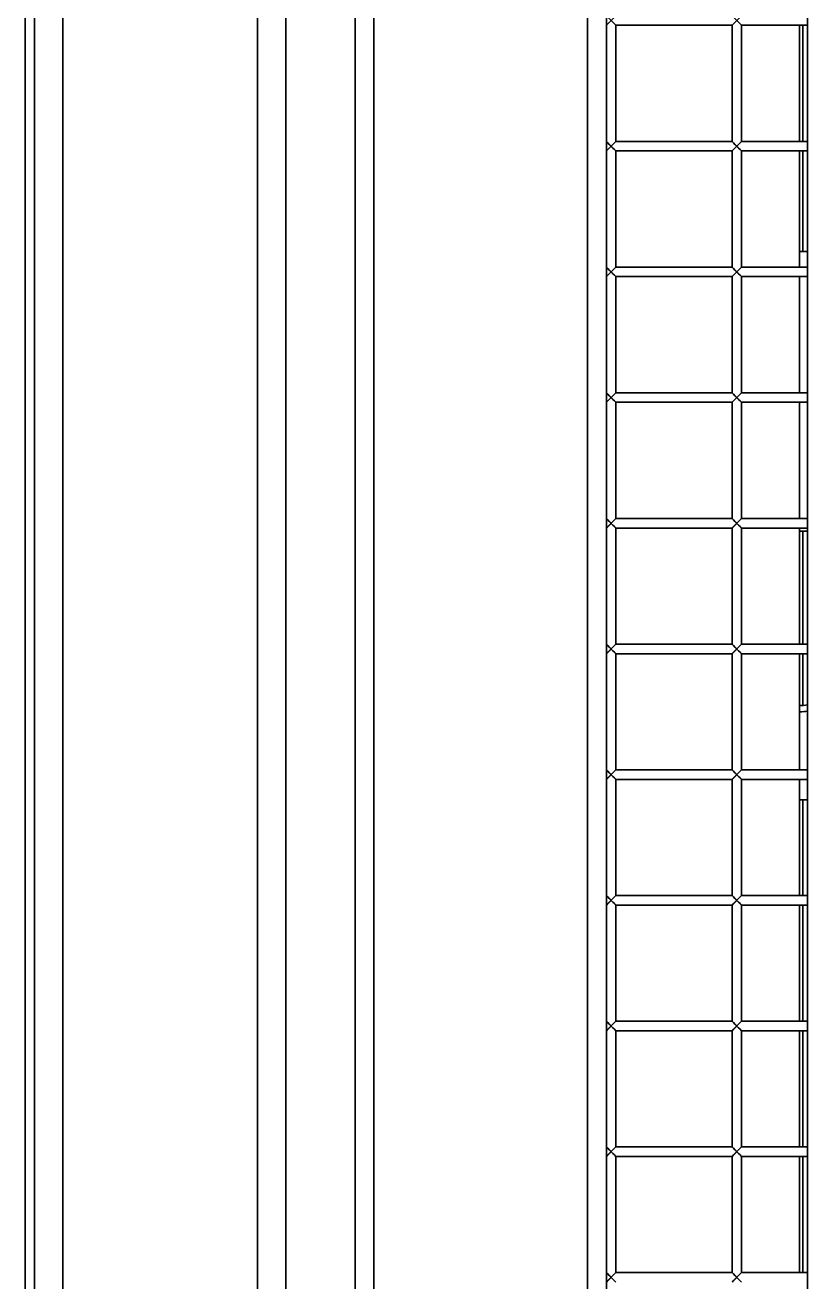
# Model space of a CAD drawing. Header units: millimetres. Extents: x 32496 to 166256, y 3504 to 23939.
# Drawn here: x 46746.1 to 46995.3, y 15769.9 to 16169.9 of the extents above; entities that cross this region are included whole.
import ezdxf

# ---------------------------------------------------------------- set-up
doc = ezdxf.new("R2010")
doc.units = ezdxf.units.MM
doc.layers.get('0').update_dxf_attribs({"lineweight": 35})

msp = doc.modelspace()

# ---------------------------------------------------------------- linework, layer by layer
at = {"linetype": 'Continuous'}
for p, q in [((46746.14, 17722.349), (46746.14, 15203.349)), ((46749.14, 17722.349), (46749.14, 15203.349)), ((46758.14, 17722.349), (46758.14, 15203.349)), ((46820.14, 17722.349), (46820.14, 15203.349)), ((46829.14, 17642.349), (46829.14, 15283.349)), ((46851.14, 17622.849), (46851.14, 15302.849)), ((46857.14, 15302.849), (46857.14, 17622.849)), ((46925.14, 17622.849), (46925.14, 15302.849)), ((46995.14, 16511.849), (46995.14, 15442.849)), ((46931.14, 15459.849), (46931.14, 16362.849)), ((46931.14, 16172.849), (46934.14, 16169.849)), ((46931.14, 16169.849), (46934.14, 16172.849)), ((46971.14, 16172.849), (46974.14, 16169.849)), ((46971.14, 16169.849), (46974.14, 16172.849)), ((46934.14, 16169.849), (46971.14, 16169.849)), ((46934.14, 16169.849), (46934.14, 16132.849)), ((46971.14, 16169.849), (46971.14, 16132.849)), ((46974.14, 16169.849), (46995.14, 16169.849)), ((46974.14, 16169.849), (46974.14, 16132.849)), ((46992.64, 16132.849), (46992.64, 16169.849)), ((46993.64, 16169.849), (46993.64, 16132.849)), ((46931.14, 16132.849), (46934.14, 16129.849)), ((46931.14, 16129.849), (46934.14, 16132.849)), ((46934.14, 16132.849), (46971.14, 16132.849)), ((46971.14, 16132.849), (46974.14, 16129.849)), ((46971.14, 16129.849), (46974.14, 16132.849)), ((46974.14, 16132.849), (46995.14, 16132.849)), ((46934.14, 16129.849), (46971.14, 16129.849)), ((46934.14, 16129.849), (46934.14, 16092.849)), ((46971.14, 16129.849), (46971.14, 16092.849)), ((46974.14, 16129.849), (46995.14, 16129.849)), ((46974.14, 16129.849), (46974.14, 16092.849)), ((46992.64, 16092.849), (46992.64, 16129.849)), ((46993.64, 16129.849), (46993.64, 16097.849)), ((46992.64, 16097.849), (46995.14, 16097.849)), ((46931.14, 16092.849), (46934.14, 16089.849)), ((46931.14, 16089.849), (46934.14, 16092.849)), ((46934.14, 16092.849), (46971.14, 16092.849)), ((46971.14, 16092.849), (46974.14, 16089.849)), ((46971.14, 16089.849), (46974.14, 16092.849)), ((46974.14, 16092.849), (46995.14, 16092.849)), ((46934.14, 16089.849), (46971.14, 16089.849)), ((46934.14, 16089.849), (46934.14, 16052.849)), ((46971.14, 16089.849), (46971.14, 16052.849)), ((46974.14, 16089.849), (46995.14, 16089.849)), ((46974.14, 16089.849), (46974.14, 16052.849)), ((46992.64, 16052.849), (46992.64, 16089.849)), ((46931.14, 16052.849), (46934.14, 16049.849)), ((46931.14, 16049.849), (46934.14, 16052.849)), ((46934.14, 16052.849), (46971.14, 16052.849)), ((46971.14, 16052.849), (46974.14, 16049.849)), ((46971.14, 16049.849), (46974.14, 16052.849)), ((46974.14, 16052.849), (46995.14, 16052.849)), ((46934.14, 16049.849), (46971.14, 16049.849)), ((46934.14, 16049.849), (46934.14, 16012.849)), ((46971.14, 16049.849), (46971.14, 16012.849)), ((46974.14, 16049.849), (46995.14, 16049.849)), ((46974.14, 16049.849), (46974.14, 16012.849)), ((46992.64, 16012.849), (46992.64, 16049.849)), ((46931.14, 16012.849), (46934.14, 16009.849)), ((46931.14, 16009.849), (46934.14, 16012.849)), ((46934.14, 16012.849), (46971.14, 16012.849)), ((46971.14, 16012.849), (46974.14, 16009.849)), ((46971.14, 16009.849), (46974.14, 16012.849)), ((46974.14, 16012.849), (46995.14, 16012.849)), ((46934.14, 16009.849), (46971.14, 16009.849)), ((46934.14, 16009.849), (46934.14, 15972.849)), ((46971.14, 16009.849), (46971.14, 15972.849)), ((46974.14, 16009.849), (46995.14, 16009.849)), ((46974.14, 16009.849), (46974.14, 15972.849)), ((46992.64, 15972.849), (46992.64, 16009.849)), ((46992.64, 16008.849), (46995.14, 16008.849)), ((46993.64, 16008.849), (46993.64, 15972.849)), ((46931.14, 15972.849), (46934.14, 15969.849)), ((46931.14, 15969.849), (46934.14, 15972.849)), ((46934.14, 15972.849), (46971.14, 15972.849)), ((46971.14, 15972.849), (46974.14, 15969.849)), ((46971.14, 15969.849), (46974.14, 15972.849)), ((46974.14, 15972.849), (46995.14, 15972.849)), ((46934.14, 15969.849), (46971.14, 15969.849)), ((46934.14, 15969.849), (46934.14, 15932.849)), ((46971.14, 15969.849), (46971.14, 15932.849)), ((46974.14, 15969.849), (46995.14, 15969.849)), ((46974.14, 15969.849), (46974.14, 15932.849)), ((46992.64, 15932.849), (46992.64, 15969.849)), ((46993.64, 15969.849), (46993.64, 15953.349)), ((46931.14, 15932.849), (46934.14, 15929.849)), ((46931.14, 15929.849), (46934.14, 15932.849)), ((46934.14, 15932.849), (46971.14, 15932.849)), ((46971.14, 15932.849), (46974.14, 15929.849)), ((46971.14, 15929.849), (46974.14, 15932.849)), ((46974.14, 15932.849), (46995.14, 15932.849)), ((46934.14, 15929.849), (46971.14, 15929.849)), ((46934.14, 15929.849), (46934.14, 15892.849)), ((46971.14, 15929.849), (46971.14, 15892.849)), ((46974.14, 15929.849), (46995.14, 15929.849)), ((46974.14, 15929.849), (46974.14, 15892.849)), ((46992.64, 15892.849), (46992.64, 15929.849)), ((46992.64, 15923.349), (46995.14, 15923.349)), ((46993.64, 15923.349), (46993.64, 15892.849)), ((46931.14, 15892.849), (46934.14, 15889.849)), ((46931.14, 15889.849), (46934.14, 15892.849)), ((46934.14, 15892.849), (46971.14, 15892.849)), ((46971.14, 15892.849), (46974.14, 15889.849)), ((46971.14, 15889.849), (46974.14, 15892.849)), ((46974.14, 15892.849), (46995.14, 15892.849)), ((46934.14, 15889.849), (46971.14, 15889.849)), ((46934.14, 15889.849), (46934.14, 15852.849)), ((46971.14, 15889.849), (46971.14, 15852.849)), ((46974.14, 15889.849), (46995.14, 15889.849)), ((46974.14, 15889.849), (46974.14, 15852.849)), ((46992.64, 15852.849), (46992.64, 15889.849)), ((46993.64, 15889.849), (46993.64, 15852.849)), ((46931.14, 15852.849), (46934.14, 15849.849)), ((46931.14, 15849.849), (46934.14, 15852.849)), ((46934.14, 15852.849), (46971.14, 15852.849)), ((46971.14, 15852.849), (46974.14, 15849.849)), ((46971.14, 15849.849), (46974.14, 15852.849)), ((46974.14, 15852.849), (46995.14, 15852.849)), ((46934.14, 15849.849), (46971.14, 15849.849)), ((46934.14, 15849.849), (46934.14, 15812.849)), ((46971.14, 15849.849), (46971.14, 15812.849)), ((46974.14, 15849.849), (46995.14, 15849.849)), ((46974.14, 15849.849), (46974.14, 15812.849)), ((46992.64, 15812.849), (46992.64, 15849.849)), ((46993.64, 15849.849), (46993.64, 15812.849)), ((46931.14, 15812.849), (46934.14, 15809.849)), ((46931.14, 15809.849), (46934.14, 15812.849)), ((46934.14, 15812.849), (46971.14, 15812.849)), ((46971.14, 15812.849), (46974.14, 15809.849)), ((46971.14, 15809.849), (46974.14, 15812.849)), ((46974.14, 15812.849), (46995.14, 15812.849)), ((46934.14, 15809.849), (46971.14, 15809.849)), ((46934.14, 15809.849), (46934.14, 15772.849)), ((46971.14, 15809.849), (46971.14, 15772.849)), ((46974.14, 15809.849), (46995.14, 15809.849)), ((46974.14, 15809.849), (46974.14, 15772.849)), ((46992.64, 15772.849), (46992.64, 15809.849)), ((46993.64, 15809.849), (46993.64, 15772.849)), ((46931.14, 15772.849), (46934.14, 15769.849)), ((46931.14, 15769.849), (46934.14, 15772.849)), ((46934.14, 15772.849), (46971.14, 15772.849)), ((46971.14, 15772.849), (46974.14, 15769.849)), ((46971.14, 15769.849), (46974.14, 15772.849)), ((46974.14, 15772.849), (46995.14, 15772.849))]:
    msp.add_line(p, q, dxfattribs=at)
for points in [[(46931.14, 16132.849), (46931.57, 16132.418), (46932.06, 16131.929), (46933.229, 16130.759)], [(46932.64, 16131.349), (46933.227, 16131.936), (46933.702, 16132.411), (46934.025, 16132.734)], [(46971.14, 16132.849), (46971.57, 16132.418), (46972.06, 16131.929), (46973.229, 16130.759)], [(46972.64, 16131.349), (46973.227, 16131.936), (46973.702, 16132.411), (46974.025, 16132.734)], [(46932.64, 16131.349), (46932.049, 16130.758), (46931.579, 16130.288), (46931.254, 16129.963)], [(46934.024, 16129.965), (46933.701, 16130.287), (46933.229, 16130.759)], [(46972.64, 16131.349), (46972.049, 16130.758), (46971.579, 16130.288), (46971.254, 16129.963)], [(46974.024, 16129.965), (46973.701, 16130.287), (46973.229, 16130.759)], [(46931.14, 16092.849), (46931.57, 16092.418), (46932.06, 16091.929), (46933.229, 16090.759)], [(46932.64, 16091.349), (46933.227, 16091.936), (46933.702, 16092.411), (46934.025, 16092.734)], [(46971.14, 16092.849), (46971.57, 16092.418), (46972.06, 16091.929), (46973.229, 16090.759)], [(46972.64, 16091.349), (46973.227, 16091.936), (46973.702, 16092.411), (46974.025, 16092.734)], [(46932.64, 16091.349), (46932.049, 16090.758), (46931.579, 16090.288), (46931.254, 16089.963)], [(46934.024, 16089.965), (46933.701, 16090.287), (46933.229, 16090.759)], [(46972.64, 16091.349), (46972.049, 16090.758), (46971.579, 16090.288), (46971.254, 16089.963)], [(46974.024, 16089.965), (46973.701, 16090.287), (46973.229, 16090.759)], [(46931.14, 16052.849), (46931.57, 16052.418), (46932.06, 16051.929), (46933.229, 16050.759)], [(46932.64, 16051.349), (46933.227, 16051.936), (46933.702, 16052.411), (46934.025, 16052.734)], [(46971.14, 16052.849), (46971.57, 16052.418), (46972.06, 16051.929), (46973.229, 16050.759)], [(46972.64, 16051.349), (46973.227, 16051.936), (46973.702, 16052.411), (46974.025, 16052.734)], [(46932.64, 16051.349), (46932.049, 16050.758), (46931.579, 16050.288), (46931.254, 16049.963)], [(46934.024, 16049.965), (46933.701, 16050.287), (46933.229, 16050.759)], [(46972.64, 16051.349), (46972.049, 16050.758), (46971.579, 16050.288), (46971.254, 16049.963)], [(46974.024, 16049.965), (46973.701, 16050.287), (46973.229, 16050.759)], [(46931.14, 16012.849), (46931.57, 16012.418), (46932.06, 16011.929), (46933.229, 16010.759)], [(46932.64, 16011.349), (46933.227, 16011.936), (46933.702, 16012.411), (46934.025, 16012.734)], [(46971.14, 16012.849), (46971.57, 16012.418), (46972.06, 16011.929), (46973.229, 16010.759)], [(46972.64, 16011.349), (46973.227, 16011.936), (46973.702, 16012.411), (46974.025, 16012.734)], [(46932.64, 16011.349), (46932.049, 16010.758), (46931.579, 16010.288), (46931.254, 16009.963)], [(46934.024, 16009.965), (46933.701, 16010.287), (46933.229, 16010.759)], [(46972.64, 16011.349), (46972.049, 16010.758), (46971.579, 16010.288), (46971.254, 16009.963)], [(46974.024, 16009.965), (46973.701, 16010.287), (46973.229, 16010.759)], [(46931.14, 15972.849), (46931.57, 15972.418), (46932.06, 15971.929), (46933.229, 15970.759)], [(46932.64, 15971.349), (46933.227, 15971.936), (46933.702, 15972.411), (46934.025, 15972.734)], [(46971.14, 15972.849), (46971.57, 15972.418), (46972.06, 15971.929), (46973.229, 15970.759)], [(46972.64, 15971.349), (46973.227, 15971.936), (46973.702, 15972.411), (46974.025, 15972.734)], [(46932.64, 15971.349), (46932.049, 15970.758), (46931.579, 15970.288), (46931.254, 15969.963)], [(46934.024, 15969.965), (46933.701, 15970.287), (46933.229, 15970.759)], [(46972.64, 15971.349), (46972.049, 15970.758), (46971.579, 15970.288), (46971.254, 15969.963)], [(46974.024, 15969.965), (46973.701, 15970.287), (46973.229, 15970.759)], [(46931.14, 15932.849), (46931.57, 15932.418), (46932.06, 15931.929), (46933.229, 15930.759)], [(46932.64, 15931.349), (46933.227, 15931.936), (46933.702, 15932.411), (46934.025, 15932.734)], [(46971.14, 15932.849), (46971.57, 15932.418), (46972.06, 15931.929), (46973.229, 15930.759)], [(46972.64, 15931.349), (46973.227, 15931.936), (46973.702, 15932.411), (46974.025, 15932.734)], [(46932.64, 15931.349), (46932.049, 15930.758), (46931.579, 15930.288), (46931.254, 15929.963)], [(46934.024, 15929.965), (46933.701, 15930.287), (46933.229, 15930.759)], [(46972.64, 15931.349), (46972.049, 15930.758), (46971.579, 15930.288), (46971.254, 15929.963)], [(46974.024, 15929.965), (46973.701, 15930.287), (46973.229, 15930.759)], [(46931.14, 15892.849), (46931.57, 15892.418), (46932.06, 15891.929), (46933.229, 15890.759)], [(46932.64, 15891.349), (46933.227, 15891.936), (46933.702, 15892.411), (46934.025, 15892.734)], [(46971.14, 15892.849), (46971.57, 15892.418), (46972.06, 15891.929), (46973.229, 15890.759)], [(46972.64, 15891.349), (46973.227, 15891.936), (46973.702, 15892.411), (46974.025, 15892.734)], [(46932.64, 15891.349), (46932.049, 15890.758), (46931.579, 15890.288), (46931.254, 15889.963)], [(46934.024, 15889.965), (46933.701, 15890.287), (46933.229, 15890.759)], [(46972.64, 15891.349), (46972.049, 15890.758), (46971.579, 15890.288), (46971.254, 15889.963)], [(46974.024, 15889.965), (46973.701, 15890.287), (46973.229, 15890.759)], [(46931.14, 15852.849), (46931.57, 15852.418), (46932.06, 15851.929), (46933.229, 15850.759)], [(46932.64, 15851.349), (46933.227, 15851.936), (46933.702, 15852.411), (46934.025, 15852.734)], [(46971.14, 15852.849), (46971.57, 15852.418), (46972.06, 15851.929), (46973.229, 15850.759)], [(46972.64, 15851.349), (46973.227, 15851.936), (46973.702, 15852.411), (46974.025, 15852.734)], [(46932.64, 15851.349), (46932.049, 15850.758), (46931.579, 15850.288), (46931.254, 15849.963)], [(46934.024, 15849.965), (46933.701, 15850.287), (46933.229, 15850.759)], [(46972.64, 15851.349), (46972.049, 15850.758), (46971.579, 15850.288), (46971.254, 15849.963)], [(46974.024, 15849.965), (46973.701, 15850.287), (46973.229, 15850.759)], [(46931.14, 15812.849), (46931.57, 15812.418), (46932.06, 15811.929), (46933.229, 15810.759)], [(46932.64, 15811.349), (46933.227, 15811.936), (46933.702, 15812.411), (46934.025, 15812.734)], [(46971.14, 15812.849), (46971.57, 15812.418), (46972.06, 15811.929), (46973.229, 15810.759)], [(46972.64, 15811.349), (46973.227, 15811.936), (46973.702, 15812.411), (46974.025, 15812.734)], [(46932.64, 15811.349), (46932.049, 15810.758), (46931.579, 15810.288), (46931.254, 15809.963)], [(46934.024, 15809.965), (46933.701, 15810.287), (46933.229, 15810.759)], [(46972.64, 15811.349), (46972.049, 15810.758), (46971.579, 15810.288), (46971.254, 15809.963)], [(46974.024, 15809.965), (46973.701, 15810.287), (46973.229, 15810.759)], [(46931.14, 15772.849), (46931.57, 15772.418), (46932.06, 15771.929), (46933.229, 15770.759)], [(46932.64, 15771.349), (46933.227, 15771.936), (46933.702, 15772.411), (46934.025, 15772.734)], [(46971.14, 15772.849), (46971.57, 15772.418), (46972.06, 15771.929), (46973.229, 15770.759)], [(46972.64, 15771.349), (46973.227, 15771.936), (46973.702, 15772.411), (46974.025, 15772.734)], [(46932.64, 15771.349), (46932.049, 15770.758), (46931.579, 15770.288), (46931.254, 15769.963)], [(46934.024, 15769.965), (46933.701, 15770.287), (46933.229, 15770.759)], [(46972.64, 15771.349), (46972.049, 15770.758), (46971.579, 15770.288), (46971.254, 15769.963)], [(46974.024, 15769.965), (46973.701, 15770.287), (46973.229, 15770.759)]]:
    msp.add_lwpolyline(points, dxfattribs=at)
for radius, end in [(15, 279.79922), (17, 278.9058)]:
    msp.add_arc((46992.64, 15968.349), radius, 270, end, dxfattribs=at)

doc.saveas('drawing.dxf')
